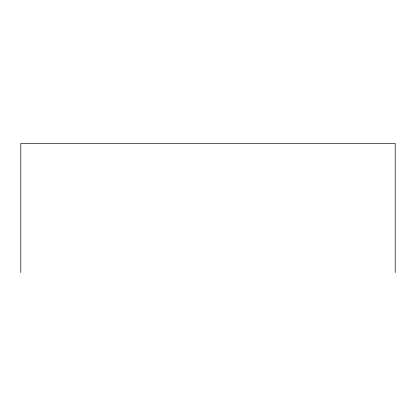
<?xml version="1.0" encoding="UTF-8"?>
<svg xmlns="http://www.w3.org/2000/svg" width="416" height="416" viewBox="0 0 416 416"><rect width="100%" height="100%" fill="white"/><g stroke="black" fill="none" stroke-linecap="round" stroke-linejoin="round"><path stroke-width="0.62" d="M395.2 272.548L395.2 143.452L20.8 143.452L20.8 272.548"/></g></svg>
